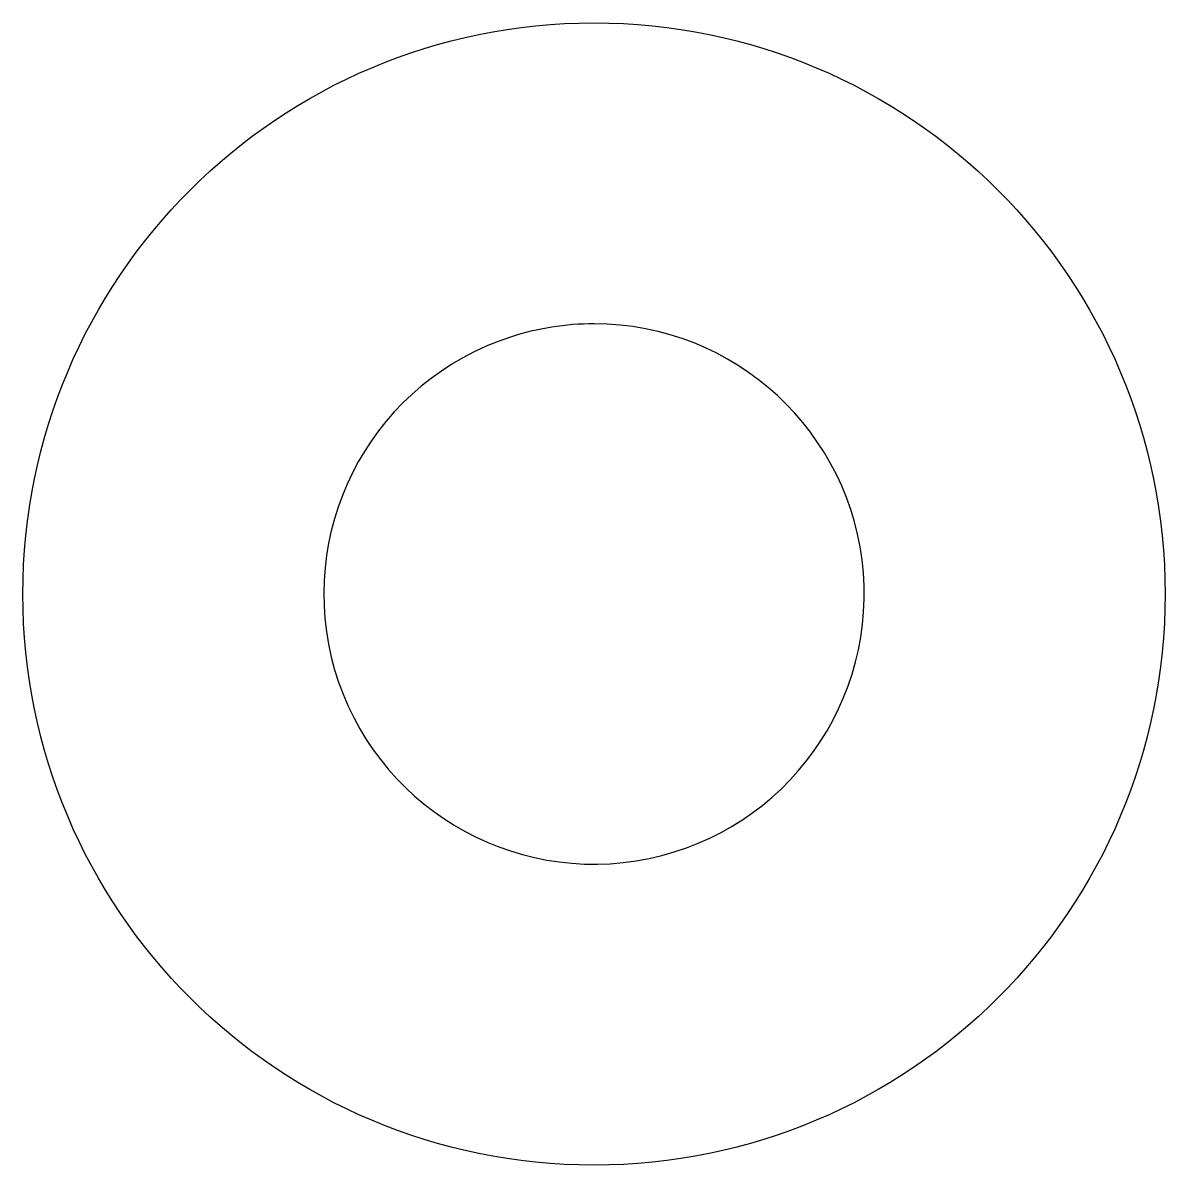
# Model space of a CAD drawing. Header units: millimetres. Extents: x 308.5 to 331.5, y 370.5 to 393.5.
import ezdxf

# ---------------------------------------------------------------- set-up
doc = ezdxf.new("R2010")
doc.units = ezdxf.units.MM
doc.layers.add('Projection', color=7, linetype='CONTINUOUS')

msp = doc.modelspace()

# ---------------------------------------------------------------- linework, layer by layer
at = {"layer": 'Projection'}
msp.add_circle((320, 382), 11.5, dxfattribs=at)
for start, end in [(108, 90), (90, 108)]:
    msp.add_arc((320, 382), 5.44, start, end, dxfattribs=at)

doc.saveas('drawing.dxf')
